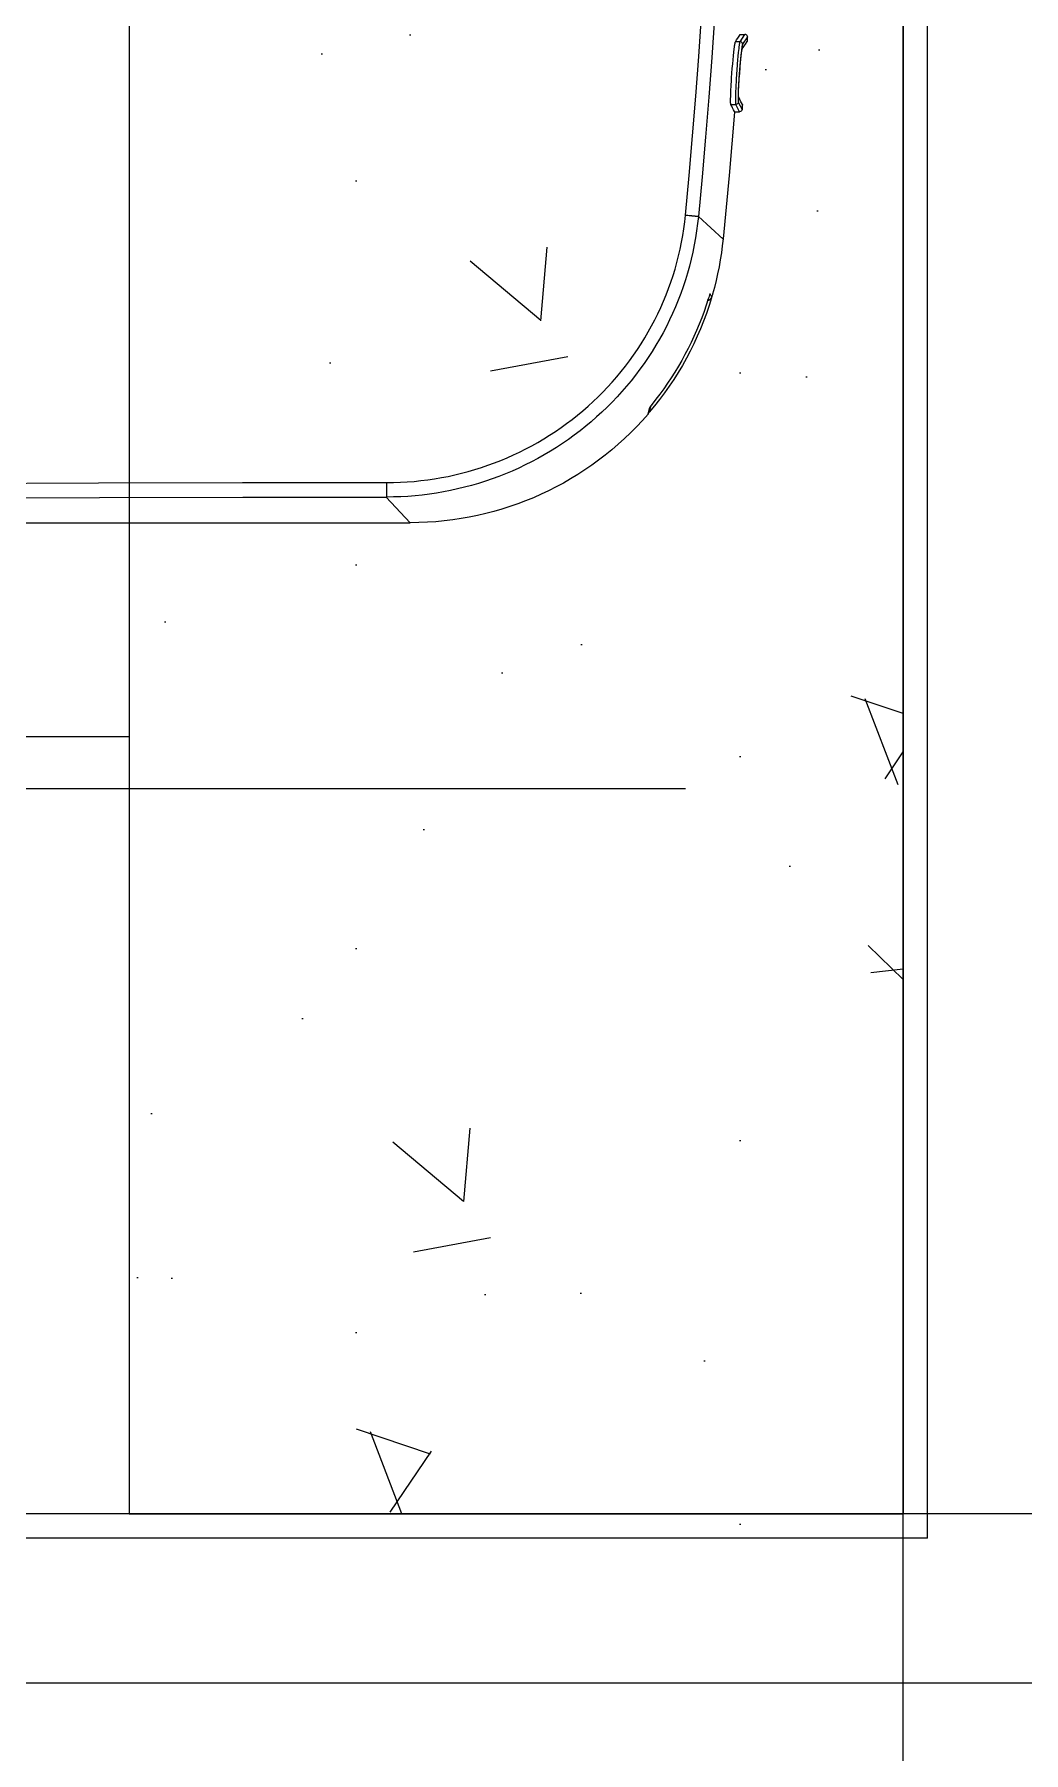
# Model space of a CAD drawing. Header units: millimetres. Extents: x 6886222 to 6919728, y 230959 to 276095.
# Drawn here: x 6905753.4 to 6905957.9, y 245490 to 245845.4 of the extents above; entities that cross this region are included whole.
import ezdxf
from ezdxf.xclip import XClip

# ---------------------------------------------------------------- set-up
doc = ezdxf.new("R2010")
doc.units = ezdxf.units.MM
doc.header["$LTSCALE"] = 100
doc.header["$XCLIPFRAME"] = 2
doc.linetypes.add('ST-DASH', pattern=[2.7, 1.5, -1.2])
for name, color, linetype in [('AA-BORD-XREF', 15, 'Continuous'), ('BP', 7, 'Continuous'), ('U-84C-EX$0$FIN', 5, 'Continuous'), ('U-84C-EX$0$FUR_욕실', 6, 'Continuous'), ('U-84C-EX$0$HAT', 8, 'Continuous'), ('U-84C-EX$0$WAL', 3, 'Continuous'), ('Udw-301-L-TF$0$FIN', 5, 'Continuous'), ('Udw-301-L-TF$0$FUR_욕실', 6, 'Continuous'), ('Udw-301-L-TF$0$HAT', 8, 'Continuous'), ('Udw-301-L-TF$0$S-ELE', 4, 'Continuous'), ('Udw-301-L-TF$0$WAL', 3, 'Continuous'), ('결로방지', 4, 'ST-DASH')]:
    doc.layers.add(name, color=color, linetype=linetype)
for name, color, linetype, plot in [('Defpoint', 142, 'Continuous', False), ('U-84C-EX$0$Defpoint', 142, 'Continuous', False), ('U-84C-EX$0$MC', 152, 'Continuous', False), ('Udw-301-L-TF$0$Defpoint', 142, 'Continuous', False), ('Udw-301-L-TF$0$MC', 152, 'Continuous', False)]:
    doc.layers.add(name, color=color, linetype=linetype, plot=plot)
pattern_1 = [(180, (1240, -8e-07), (-4e-14, -300), []), (270, (1240, -8e-07), (300, -6e-14), [])]

# ---------------------------------------------------------------- blocks, each defined once
blk = doc.blocks.new('Udw-301-L-TF$0$대변기')
blk.add_wipeout([(22.25, 172.54), (8.91, 147.75), (6.75, 136.34), (0, 0), (6.75, -136.34), (8.91, -147.75), (22.08, -172.29), (48.75, -190.93), (71.39, -195), (166.78, -195), (163.87, -199.59), (211.56, -201.09), (211.59, -201.6), (211.81, -202.64), (212.51, -203.59), (213.12, -203.98), (214.15, -204.2), (220.75, -204.2), (220.75, -206.36), (211.68, -206.36), (211.16, -206.4), (210.27, -206.68), (209.31, -207.43), (208.75, -208.41), (208.59, -209.09), (208.56, -209.46), (208.57, -265.02), (208.68, -265.02), (208.78, -265.75), (209.15, -266.63), (209.44, -267.04), (210.11, -267.63), (210.66, -267.92), (211.05, -268.03), (211.75, -268.12), (489.29, -268.12), (490.39, -267.86), (490.87, -267.71), (491.45, -267.22), (492.01, -266.5), (492.24, -265.95), (492.34, -265.59), (492.39, -265), (492.39, -209.47), (492.27, -208.62), (492.05, -208.04), (491.65, -207.42), (491.18, -206.97), (490.66, -206.65), (490.05, -206.44), (489.56, -206.38), (489.29, -206.36), (294.65, -206.36), (294.65, -204.2), (299.37, -204.2), (299.93, -204.14), (300.82, -203.77), (301.13, -203.53), (301.57, -203.01), (301.8, -202.57), (301.98, -201.86), (301.98, -201.81), (356.76, -202.11), (409.65, -200.73), (451.07, -197.49), (521.76, -184.13), (558.83, -171.77), (607.51, -146.93), (640.32, -121.72), (666.4, -92.64), (682.86, -64.81), (689.37, -48.84), (694.46, -30.58), (696.68, -17.3), (697.46, -8.65), (697.7, 0.02), (696.02, 21.31), (691.27, 41.8), (683.34, 62.6), (669.05, 87.71), (652.78, 108.07), (630.64, 128.96), (599.08, 150.93), (558.2, 170.85), (516.94, 184.22), (478.6, 192.5), (440.58, 197.36), (409.56, 199.56), (375.33, 200.69), (311.09, 200.7), (281.72, 200.87), (251.35, 200.76), (223.33, 200.38), (188.29, 199.95), (182.4, 198.16), (177.52, 194.77), (79.8, 195), (40.7, 194.57), (37.25, 193.23), (37.25, 185.31)]).dxf.layer = 'Udw-301-L-TF$0$FUR_욕실'
at = {"layer": 'Udw-301-L-TF$0$FUR_욕실'}
for p, q in [((1.71, -94.53), (2.71, -96.05)), ((2.11, -96), (1.78, -95.5)), ((3.21, -95.52), (2.21, -94)), ((3.18, -93.99), (2.22, -93.99)), ((3.21, -95.52), (4.18, -95.52)), ((2.31, -96.31), (2.11, -96)), ((2.44, -96.51), (2.31, -96.31)), ((2.77, -97.01), (2.44, -96.51)), ((4.74, -100.12), (4.72, -99.87)), ((5.03, -104.09), (5.02, -103.93)), ((2.74, -108.5), (3.1, -107.78)), ((3.59, -108.02), (2.82, -109.54)), ((3.1, -107.78), (3.25, -107.49)), ((3.25, -107.49), (3.5, -106.99)), ((3.31, -110), (4.09, -108.48)), ((4.4, -110), (3.31, -110)), ((5.13, -108.48), (4.09, -108.48)), ((4.4, -109.93), (4.4, -110)), ((4.4, -110), (4.41, -110.09)), ((6.75, -136.34), (11.84, -131.64)), ((9.47, -147.6), (9.5, -147.7)), ((19.83, -168.41), (19.83, -168.41)), ((19.83, -168.41), (20.34, -169.09)), ((20.34, -169.09), (21.25, -170.28)), ((21.7, -170.89), (21.71, -170.91)), ((21.7, -170.9), (21.78, -171.2)), ((21.78, -171.2), (22.04, -172.14)), ((21.99, -171.62), (21.86, -171.15)), ((22.25, -172.54), (21.99, -171.62)), ((71.39, -195), (76.35, -189.69)), ((321.99, -195), (71.39, -195))]:
    blk.add_line(p, q, dxfattribs=at)
blk.add_lwpolyline([(21.25, -170.28), (21.39, -170.47), (21.51, -170.64), (21.62, -170.78), (21.7, -170.89)], dxfattribs=at)
for centre, radius, start, end in [((1384, 0.01), 1378.46, 180.00034, 185.48039), ((-167.14, -114.67), 172.5, 3.5688, 4.8384), ((3.31, -109.5), 0.499, 184.4238, 269.9893), ((4.09, -107.98), 0.501, 184.7152, 269.8703), ((1381.98, 0), 1381.96, 184.56243, 184.56861), ((1331.4, -5.21), 1331.13, 184.51888, 185.65117), ((72.12, -129.83), 65.7, 185.6374, 195.8213), ((71.6, -129.91), 65.18, 195.8781, 196.3859), ((10.04, -148.01), 1, 196.5916, 269.8225), ((70.98, -130.12), 64.52, 196.5057, 220.656), ((72.17, -129.45), 65.28, 196.1465, 197.152), ((71.82, -129.55), 64.91, 197.1599, 216.7808), ((169.06, -56.81), 186.34, 216.7922, 217.293), ((17.3, -174.04), 5.41, 34.2564, 35.4698), ((22.62, -170.51), 0.991, 206.8379, 220.1928), ((71.39, -130), 65, 220.883, 269.9986), ((87.94, -18978.66), 18791.97, 89.672503, 90.035506), ((87.46, -19012.52), 18822.83, 89.672951, 90.033824)]:
    blk.add_arc(centre, radius, start, end, dxfattribs=at)
for points, knots in [([(14.52, -131.36), (12.42, -109.51), (9.26, -65.75), (8.21, -21.9), (8.21, 0)], [0, 0, 0, 0, 0.2500092, 0.4994113, 0.4994113, 0.4994113, 0.4994113]), ([(1.71, -94.53), (1.7, -94.4), (1.81, -94.11), (2.09, -93.99), (2.22, -93.99)], [0, 0, 0, 0, 0.499475, 1, 1, 1, 1]), ([(1.71, -94.53), (1.72, -94.61), (1.76, -94.81), (1.73, -95.14), (1.77, -95.38), (1.78, -95.5)], [0, 0, 0, 0, 0.250183, 0.625036, 1, 1, 1, 1]), ([(2.71, -96.05), (2.7, -95.92), (2.8, -95.63), (3.07, -95.52), (3.21, -95.52)], [0, 0, 0, 0, 0.499706, 1, 1, 1, 1]), ([(3.31, -95.94), (3.29, -95.85), (3.26, -95.71), (3.23, -95.56), (3.21, -95.52)], [0, 0, 0, 0, 0.661218, 1, 1, 1, 1]), ([(3.44, -96.94), (3.42, -96.84), (3.39, -96.51), (3.34, -96.17), (3.31, -95.94)], [0, 0, 0, 0, 0.299389, 1, 1, 1, 1]), ([(4.72, -99.87), (4.67, -99.31), (4.58, -98.3), (4.45, -97.12), (4.35, -96.36), (4.29, -95.96), (4.23, -95.7), (4.2, -95.56), (4.18, -95.52)], [0, 0, 0, 0, 0.382736, 0.692773, 0.812107, 0.904227, 0.967164, 1, 1, 1, 1]), ([(2.71, -96.05), (2.73, -96.09), (2.76, -96.22), (2.82, -96.48), (2.87, -96.87), (2.91, -97.16), (2.93, -97.33)], [0, 0, 0, 0, 0.106038, 0.311895, 0.611607, 1, 1, 1, 1]), ([(3.5, -106.99), (3.53, -106.94), (3.53, -106.77), (3.55, -106.46), (3.54, -105.98), (3.52, -105.36), (3.49, -104.63), (3.42, -103.49), (3.32, -101.99), (3.2, -100.5), (3.1, -99.36), (3.02, -98.63), (2.95, -98.02), (2.89, -97.54), (2.83, -97.22), (2.8, -97.06), (2.77, -97.01)], [0, 0, 0, 0, 0.015568, 0.047892, 0.09605, 0.158348, 0.232613, 0.316207, 0.499382, 0.682477, 0.766022, 0.840302, 0.902731, 0.951169, 0.983918, 1, 1, 1, 1]), ([(2.93, -97.33), (3.12, -98.89), (3.38, -102.03), (3.59, -105.17), (3.63, -106.74)], [0, 0, 0, 0, 0.500015, 1, 1, 1, 1]), ([(4.09, -108.48), (4.11, -108.44), (4.12, -108.29), (4.13, -108.02), (4.13, -107.6), (4.12, -107.06), (4.1, -106.4), (4.06, -105.35), (3.99, -103.88), (3.87, -102.02), (3.7, -99.69), (3.55, -97.99), (3.44, -96.94)], [0, 0, 0, 0, 0.012413, 0.036854, 0.073107, 0.120122, 0.17727, 0.242578, 0.393486, 0.559161, 0.725034, 1, 1, 1, 1]), ([(5.13, -108.48), (5.15, -108.44), (5.16, -108.3), (5.18, -108.03), (5.18, -107.63), (5.17, -107.11), (5.15, -106.48), (5.11, -105.46), (5.06, -104.66), (5.03, -104.09)], [0, 0, 0, 0, 0.031735, 0.093849, 0.185536, 0.304828, 0.449297, 0.615753, 1, 1, 1, 1]), ([(2.74, -108.5), (2.74, -108.59), (2.79, -108.8), (2.76, -109.15), (2.81, -109.41), (2.82, -109.54)], [0, 0, 0, 0, 0.25024, 0.625046, 1, 1, 1, 1]), ([(3.63, -107.63), (3.63, -107.72), (3.62, -107.85), (3.61, -107.98), (3.59, -108.02)], [0, 0, 0, 0, 0.662644, 1, 1, 1, 1]), ([(3.63, -106.74), (3.63, -106.83), (3.63, -107.13), (3.64, -107.42), (3.63, -107.63)], [0, 0, 0, 0, 0.298681, 1, 1, 1, 1]), ([(14.52, -131.36), (14.19, -131.39), (13.7, -131.44), (13.07, -131.5), (12.68, -131.54), (12.35, -131.58), (12.1, -131.6), (11.95, -131.63), (11.86, -131.64), (11.85, -131.65)], [0, 0, 0, 0, 0.378696, 0.548644, 0.69765, 0.820289, 0.91316, 0.973567, 1, 1, 1, 1]), ([(76.29, -186.69), (72.5, -186.69), (64.9, -186.01), (53.9, -182.95), (43.62, -177.95), (34.44, -171.17), (26.65, -162.83), (20.54, -153.22), (16.32, -142.61), (14.89, -135.13), (14.52, -131.36)], [0, 0, 0, 0, 0.125158, 0.250483, 0.375338, 0.500608, 0.625088, 0.750283, 0.874667, 1, 1, 1, 1]), ([(11.84, -131.64), (12.22, -135.6), (13.72, -143.45), (18.13, -154.57), (24.51, -164.66), (32.64, -173.41), (42.23, -180.51), (52.96, -185.76), (64.45, -188.97), (72.38, -189.69), (76.34, -189.69)], [0, 0, 0, 0, 0.125651, 0.250302, 0.375666, 0.500193, 0.62538, 0.750073, 0.87514, 1, 1, 1, 1]), ([(9.13, -148.45), (9.12, -148.43), (9.1, -148.39), (9.08, -148.34), (9.07, -148.3)], [0, 0, 0, 0, 0.279394, 1, 1, 1, 1]), ([(20.81, -169.71), (20.9, -169.82), (21.2, -170.22), (21.5, -170.61), (21.71, -170.91)], [0, 0, 0, 0, 0.283291, 1, 1, 1, 1]), ([(21.78, -171), (21.79, -171.02), (21.82, -171.07), (21.85, -171.11), (21.86, -171.15)], [0, 0, 0, 0, 0.353351, 1, 1, 1, 1]), ([(76.29, -186.69), (76.29, -187.06), (76.29, -187.61), (76.3, -188.3), (76.3, -188.75), (76.32, -189.11), (76.32, -189.39), (76.34, -189.57), (76.34, -189.67), (76.35, -189.69)], [0, 0, 0, 0, 0.372617, 0.543318, 0.693502, 0.816402, 0.910023, 0.972762, 1, 1, 1, 1])]:
    blk.add_open_spline(points, degree=3, knots=knots, dxfattribs=at)
for points in [[(4.18, -95.52), (3.84, -95.01), (3.51, -94.5), (3.18, -94)], [(4.4, -109.93), (4.64, -109.45), (4.89, -108.97), (5.13, -108.48)], [(9.47, -147.6), (9.34, -147.83), (9.21, -148.07), (9.07, -148.3)], [(9.63, -148.94), (9.42, -148.84), (9.23, -148.66), (9.13, -148.45)], [(10.03, -149.02), (9.9, -149.02), (9.76, -148.99), (9.63, -148.94)], [(22.25, -172.54), (22.15, -172.43), (22.08, -172.29), (22.04, -172.14)]]:
    blk.add_open_spline(points, degree=3, dxfattribs=at)
blk = doc.blocks.new('Udw-301-L-TF$0$A$Ce93e362f')
at = {"layer": 'Udw-301-L-TF$0$HAT'}
h = blk.add_hatch(dxfattribs=at)
h.set_pattern_fill('_USER', color=256, scale=300, angle=180, double=1, pattern_type=0)
h.set_pattern_definition(pattern_1)
h.paths.add_polyline_path([(1440, 1450), (0, 1450), (0, 0), (1440, 0)])
at = {"layer": 'Udw-301-L-TF$0$Defpoint'}
blk.add_lwpolyline([(0, 2200), (1600, 2200), (1600, 0), (0, 0)], close=True, dxfattribs=at)
at = {"layer": 'Udw-301-L-TF$0$FUR_욕실', "xscale": -1}
blk.add_blockref('Udw-301-L-TF$0$대변기', (1569.49, 399.99), dxfattribs=at)
at = {"layer": 'Udw-301-L-TF$0$HAT'}
h = blk.add_hatch(dxfattribs=at)
h.set_pattern_fill('AR-CONC', color=252, angle=90)
h.set_pattern_definition([(140, (805830.75, -2615083.35), (15.9390865, 182.184669), [19.05, -209.55]), (85, (805830.75, -2615083.35), (-191.056845, -35.24342), [15.24, -167.640584]), (190.4514444, (805832.07, -2615068.17), (-175.117751, 146.941248), [16.190009, -178.090245]), (136.1842, (805779.95, -2615083.35), (42.04233, 271.07904), [28.575, -314.325]), (186.635557, (805783.45, -2615060.76), (-247.426123, 237.404135), [24.285023, -267.135608]), (81.184151, (805779.95, -2615083.35), (-247.426123, 237.404135), [22.859967, -251.459732]), (111, (805792.65, -2615057.95), (102.265199, 151.614391), [19.05, -209.55]), (56, (805792.65, -2615057.95), (-184.187966, 61.802029), [15.24, -167.64]), (161.451445, (805801.17, -2615045.32), (-81.922768, 213.41642), [16.190009, -178.089938]), (127.4999997, (805830.746, -2615083.35), (-84.5550389, 3.0886037), [0, -165.608, 0, -170.18, 0, -168.275]), (97.4999997, (805830.75, -2615083.35), (-100.1805745, 66.819663), [0, -97.028, 0, -161.798, 0, -64.135]), (57.4999997, (805830.746, -2615139.993), (5.7287447, 135.5905951), [0, -63.5, 0, -198.12, 0, -262.89]), (47.4999997, (805830.75, -2615165.39), (-25.4264903, 148.1291815), [0, -82.55, 0, -131.572, 0, -186.69])])
h.paths.add_polyline_path([(1600, 1450), (1440, 1450), (1440, 0), (1600, 0)])
at = {"layer": 'Udw-301-L-TF$0$FUR_욕실'}
blk.add_lwpolyline([(1600, 1450), (1440, 1450), (1440, 0), (1600, 0)], close=True, dxfattribs=at)
blk = doc.blocks.new('Udw-301-L-TF$0$S-CEN')
at = {"layer": 'Udw-301-L-TF$0$S-ELE'}
h = blk.add_hatch(dxfattribs=at)
h.set_pattern_fill('DOTS', color=256, scale=50, angle=-90)
h.set_pattern_definition([(270, (7425, 8642.5), (79.375, -39.6875), [0, -79.375])])
h.paths.add_polyline_path([(1870, 6475), (1870, 4205), (200, 4205), (200, 6475)])
blk.add_lwpolyline([(200, 4205), (1870, 4205), (1870, 6475), (200, 6475)], close=True, dxfattribs=at)
blk = doc.blocks.new('Udw-301-L-TF', base_point=(-290, 0))
at = {"layer": 'Udw-301-L-TF$0$FIN'}
for q in [(-520, -825), (-890, -3035)]:
    blk.add_line((-520, -3035), q, dxfattribs=at)
at = {"layer": 'Udw-301-L-TF$0$MC'}
for p, q in [((-525, -3310), (-525, 200)), ((-145, -3030), (-890, -3030))]:
    blk.add_line(p, q, dxfattribs=at)
at = {"layer": 'Udw-301-L-TF$0$WAL'}
blk.add_line((-490, -3065), (-890, -3065), dxfattribs=at)
at = {"layer": 'Udw-301-L-TF$0$FUR_욕실'}
blk.add_blockref('Udw-301-L-TF$0$A$Ce93e362f', (-2125, -3030), dxfattribs=at)
at = {"layer": 'Udw-301-L-TF$0$S-ELE', "xscale": -1}
blk.add_blockref('Udw-301-L-TF$0$S-CEN', (-290, -7270), dxfattribs=at)
blk = doc.blocks.new('U-84C-EX$0$대변기')
blk.add_wipeout([(22.25, 172.54), (8.91, 147.75), (6.75, 136.34), (0, 0), (6.75, -136.34), (8.91, -147.75), (22.08, -172.29), (48.75, -190.93), (71.39, -195), (166.78, -195), (163.87, -199.59), (211.56, -201.09), (211.59, -201.6), (211.81, -202.64), (212.51, -203.59), (213.12, -203.98), (214.15, -204.2), (220.75, -204.2), (220.75, -206.36), (211.68, -206.36), (211.16, -206.4), (210.27, -206.68), (209.31, -207.43), (208.75, -208.41), (208.59, -209.09), (208.56, -209.46), (208.57, -265.02), (208.68, -265.02), (208.78, -265.75), (209.15, -266.63), (209.44, -267.04), (210.11, -267.63), (210.66, -267.92), (211.05, -268.03), (211.75, -268.12), (489.29, -268.12), (490.39, -267.86), (490.87, -267.71), (491.45, -267.22), (492.01, -266.5), (492.24, -265.95), (492.34, -265.59), (492.39, -265), (492.39, -209.47), (492.27, -208.62), (492.05, -208.04), (491.65, -207.42), (491.18, -206.97), (490.66, -206.65), (490.05, -206.44), (489.56, -206.38), (489.29, -206.36), (294.65, -206.36), (294.65, -204.2), (299.37, -204.2), (299.93, -204.14), (300.82, -203.77), (301.13, -203.53), (301.57, -203.01), (301.8, -202.57), (301.98, -201.86), (301.98, -201.81), (356.76, -202.11), (409.65, -200.73), (451.07, -197.49), (521.76, -184.13), (558.83, -171.77), (607.51, -146.93), (640.32, -121.72), (666.4, -92.64), (682.86, -64.81), (689.37, -48.84), (694.46, -30.58), (696.68, -17.3), (697.46, -8.65), (697.7, 0.02), (696.02, 21.31), (691.27, 41.8), (683.34, 62.6), (669.05, 87.71), (652.78, 108.07), (630.64, 128.96), (599.08, 150.93), (558.2, 170.85), (516.94, 184.22), (478.6, 192.5), (440.58, 197.36), (409.56, 199.56), (375.33, 200.69), (311.09, 200.7), (281.72, 200.87), (251.35, 200.76), (223.33, 200.38), (188.29, 199.95), (182.4, 198.16), (177.52, 194.77), (79.8, 195), (40.7, 194.57), (37.25, 193.23), (37.25, 185.31)]).dxf.layer = 'U-84C-EX$0$FUR_욕실'
blk = doc.blocks.new('U-84C-EX$0$A$Ce93e362f')
at = {"layer": 'U-84C-EX$0$HAT'}
h = blk.add_hatch(dxfattribs=at)
h.set_pattern_fill('_USER', color=256, scale=300, angle=180, double=1, pattern_type=0)
h.set_pattern_definition(pattern_1)
h.paths.add_polyline_path([(1440, 1450), (0, 1450), (0, 0), (1440, 0)])
at = {"layer": 'U-84C-EX$0$Defpoint'}
blk.add_lwpolyline([(0, 2200), (1600, 2200), (1600, 0), (0, 0)], close=True, dxfattribs=at)
at = {"layer": 'U-84C-EX$0$FUR_욕실', "xscale": -1}
blk.add_blockref('U-84C-EX$0$대변기', (1569.49, 399.99), dxfattribs=at)
blk = doc.blocks.new('U-84C-EX')
at = {"layer": 'U-84C-EX$0$FIN'}
blk.add_line((230, -3035), (1975, -3035), dxfattribs=at)
at = {"layer": 'U-84C-EX$0$MC'}
blk.add_line((-145, -3030), (2115, -3030), dxfattribs=at)
at = {"layer": 'U-84C-EX$0$WAL'}
blk.add_line((200, -3065), (2205, -3065), dxfattribs=at)
at = {"layer": 'U-84C-EX$0$FUR_욕실', "xscale": -1}
blk.add_blockref('U-84C-EX$0$A$Ce93e362f', (1835, -3030), dxfattribs=at)
blk = doc.blocks.new('BORD-301')
at = {"layer": 'Defpoint'}
blk.add_lwpolyline([(-7725, -10115), (-6055, -10115), (-6055, -12385), (-7725, -12385)], close=True, dxfattribs=at)

msp = doc.modelspace()

# ---------------------------------------------------------------- block references
at = {"layer": 'BP'}
ref = msp.add_blockref('Udw-301-L-TF', (6906168.06, 248569.38), dxfattribs=at)
XClip(ref).set_block_clipping_path([(310.0000000028, -7769.8021301793), (-889.9999999972, -7770.1978698203), (-889.9999999972, 325.0000000014), (310.0000000028, 325.0000000014)])

# ---------------------------------------------------------------- next in the draw order: block references
ref = msp.add_blockref('U-84C-EX', (6906168.06, 248569.38), dxfattribs=dict(at, xscale=-1))
XClip(ref).set_block_clipping_path([(17025.0000000028, -7770.1978698203), (17025.0000000028, 3020.0000000003), (4145.7978996271, 3020.0000000003), (4145.7978996281, 325.0000000014), (599.9999999972, 325.0000000014), (599.9999999972, -7770.1978698203)])

# ---------------------------------------------------------------- next in the draw order: linework, layer by layer
at = {"layer": '결로방지'}
msp.add_lwpolyline([(6895143.06, 243449.38), (6895473.06, 243449.38), (6895473.06, 241999.38), (6905738.06, 241999.38), (6905738.06, 245689.38), (6906188.02, 245689.38)], dxfattribs=at)

# ---------------------------------------------------------------- next in the draw order: block references
at = {"layer": 'AA-BORD-XREF'}
msp.add_blockref('BORD-301', (6912023.06, 257889.38), dxfattribs=at)

doc.saveas('drawing.dxf')
